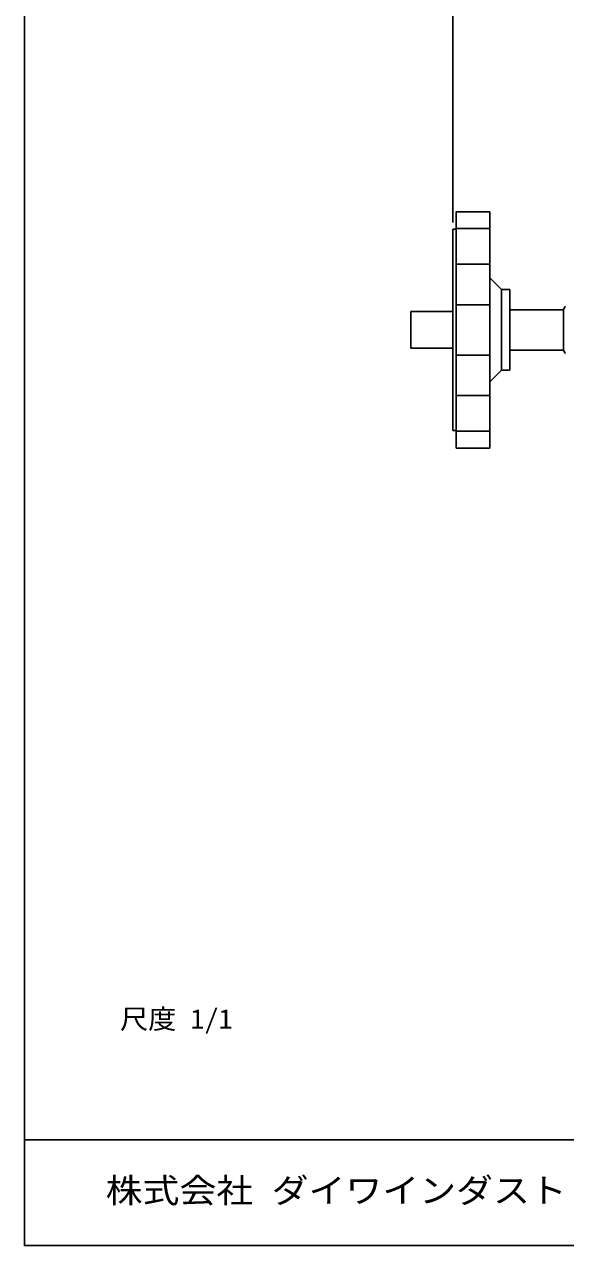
# Model space of a CAD drawing. Units: millimetres on the paper. Extents: x -131 to 294, y -95 to 190.
# Drawn here: x -131 to -50.3, y -94.9 to 87 of the extents above; entities that cross this region are included whole.
import ezdxf
from ezdxf.enums import TextEntityAlignment as Align

# ---------------------------------------------------------------- set-up
doc = ezdxf.new("R2010")
doc.units = ezdxf.units.MM
doc.layers.add('0-0_0', color=4, linetype='Continuous')
doc.styles.add('ＭＳ ゴシック', font='')
doc.styles.get('ＭＳ ゴシック').set_extended_font_data('MS Gothic')

msp = doc.modelspace()

# ---------------------------------------------------------------- linework, layer by layer
at = {"layer": '0-0_0'}
for p, q in [((-67.069, 57.486), (-67.069, 96.668)), ((-66.569, 59.091), (-66.569, 56.586)), ((-61.569, 56.586), (-61.569, 59.091)), ((-67.069, 26.486), (-67.069, 56.486)), ((-66.569, 56.486), (-67.069, 56.486)), ((-61.569, 56.586), (-61.569, 51.283)), ((-66.569, 51.283), (-66.569, 45.236)), ((-61.569, 45.236), (-61.569, 51.283)), ((-59.819, 47.486), (-61.569, 49.236)), ((-59.819, 35.486), (-59.819, 47.486)), ((-58.569, 47.486), (-59.819, 47.486)), ((-58.569, 47.486), (-58.569, 35.486)), ((-73.319, 38.736), (-73.319, 44.236)), ((-67.069, 44.236), (-73.319, 44.236)), ((-61.569, 45.236), (-61.569, 37.736)), ((-73.319, 38.736), (-67.069, 38.736)), ((-58.569, 38.486), (-50.569, 38.486)), ((-66.569, 37.736), (-66.569, 31.689)), ((-61.569, 31.689), (-61.569, 37.736)), ((-61.569, 33.736), (-59.819, 35.486)), ((-59.819, 35.486), (-58.569, 35.486)), ((-61.569, 31.689), (-61.569, 26.386)), ((-67.069, 26.486), (-66.569, 26.486)), ((-66.569, 26.386), (-66.569, 23.881)), ((-61.569, 23.881), (-61.569, 26.386)), ((-61.569, 23.881), (-66.569, 23.881)), ((294.455, -79.193), (-130.955, -79.187))]:
    msp.add_line(p, q, dxfattribs=at)
msp.add_lwpolyline([(-130.955, 189.607), (294.455, 189.607), (294.455, -94.919), (-130.955, -94.919)], close=True, dxfattribs=at)
for points in [[(-61.569, 59.091), (-66.569, 59.091), (-61.569, 59.091)], [(-61.569, 56.586), (-66.569, 56.586), (-66.569, 51.283), (-61.569, 51.283)], [(-61.569, 45.236), (-66.569, 45.236), (-66.569, 37.736), (-61.569, 37.736)], [(-50.569, 38.486), (-50.569, 44.486), (-58.569, 44.486)], [(-61.569, 31.689), (-66.569, 31.689), (-66.569, 26.386), (-61.569, 26.386)]]:
    msp.add_lwpolyline(points, dxfattribs=at)
for start, end in [(149.60086, 154.62308), (205.37692, 210.39931)]:
    msp.add_arc((-44.244, 41.486), 7, start, end, dxfattribs=at)

# ---------------------------------------------------------------- texts
at = {"layer": '0-0_0', "style": 'ＭＳ ゴシック'}
for s, height, width, p in [('尺度 1/1', 2.933, 1.05, (-116.699, -63.504)), ('株式会社 ダイワインダストリ', 3.666, 1.1, (-118.84, -89.644))]:
    msp.add_text(s, height=height, dxfattribs=dict(at, width=width)).set_placement(p, align=Align.BOTTOM_LEFT)

doc.saveas('drawing.dxf')
